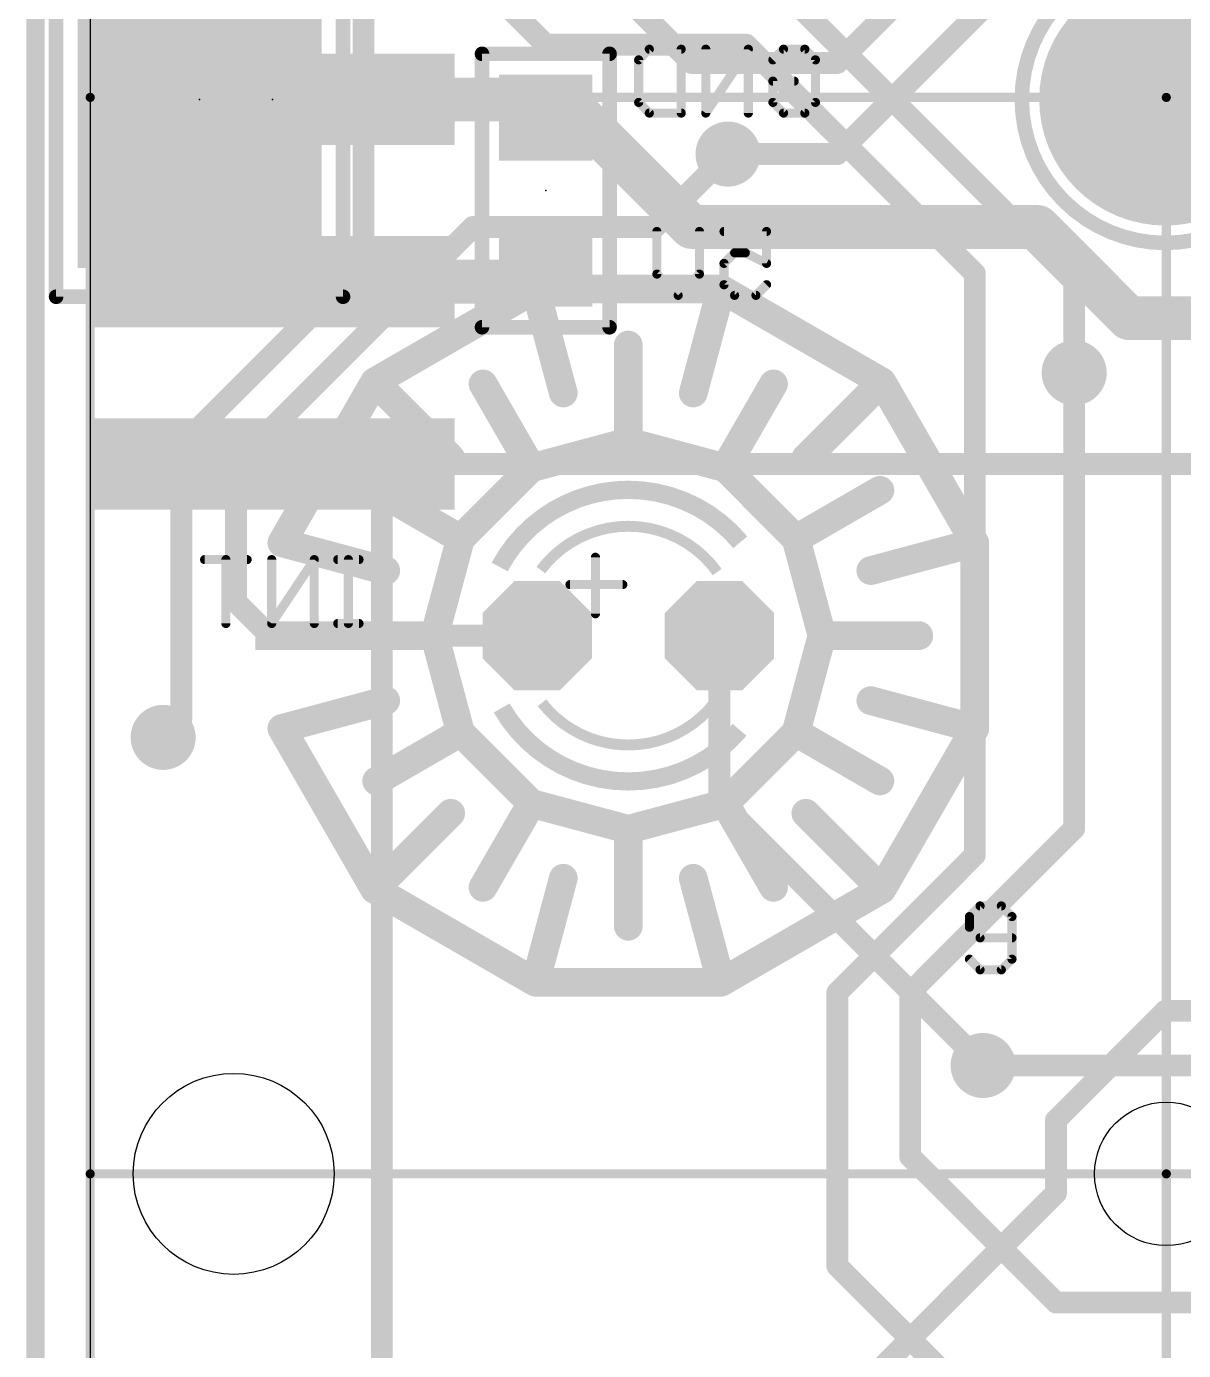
# Model space of a CAD drawing. Extents: x -30.9 to 30.6, y -30.5 to 30.5.
# Drawn here: x -30.86 to -14.73, y -17.43 to 1.02 of the extents above; entities that cross this region are included whole.
import ezdxf

# ---------------------------------------------------------------- set-up
doc = ezdxf.new("R2010")
doc.units = 0
for name, color, linetype in [('1', 12, 'CONTINUOUS'), ('16', 132, 'CONTINUOUS'), ('17', 110, 'CONTINUOUS'), ('18', 110, 'CONTINUOUS'), ('20', 53, 'CONTINUOUS'), ('21', 40, 'CONTINUOUS'), ('22', 6, 'CONTINUOUS'), ('23', 40, 'CONTINUOUS'), ('24', 6, 'CONTINUOUS'), ('49', 253, 'CONTINUOUS')]:
    doc.layers.add(name, color=color, linetype=linetype)

# ---------------------------------------------------------------- blocks, each defined once
blk = doc.blocks.new('RECT')
blk.add_solid([(-0.5, -0.5), (0.5, -0.5), (-0.5, 0.5), (0.5, 0.5)])
blk = doc.blocks.new('OCTAGONP')
at = {"const_width": 0.5}
blk.add_lwpolyline([(-0.25, -0.1036), (-0.25, 0.1036), (-0.1036, 0.25), (0.1036, 0.25), (0.25, 0.1036), (0.25, -0.1036), (0.1036, -0.25), (-0.1036, -0.25), (-0.25, -0.1036), (-0.25, 0.1036)], dxfattribs=at)
blk = doc.blocks.new('ROUNDP')
at = {"const_width": 0.5}
blk.add_lwpolyline([(0, -0.25, 1), (0, 0.25, 1), (0, -0.25)], format="xyb", dxfattribs=at)
blk = doc.blocks.new('ROUNDV')
at = {"const_width": 0.5}
blk.add_lwpolyline([(0, -0.25, 1), (0, 0.25, 1), (0, -0.25)], format="xyb", dxfattribs=at)

msp = doc.modelspace()

# ---------------------------------------------------------------- linework, layer by layer
at = {"layer": '1'}
for points, const_width in [([(-23.622, 0.762), (-28.194, 5.334)], 0.3048), ([(-26.162, -2.286), (-26.162, 2.286)], 0.3048), ([(-20.574, 1.778), (-16.256, -2.54)], 0.3048), ([(-23.622, 0.762), (-20.828, 0.762)], 0.3048), ([(-20.828, 0.762), (-17.642, -2.424)], 0.3048), ([(-22.098, -1.778), (-21.082, -0.762)], 0.3048), ([(-27.94, -5.08), (-24.638, -1.778)], 0.3048), ([(-24.638, -1.778), (-22.098, -1.778)], 0.3048), ([(-28.702, -4.826), (-26.162, -2.286)], 0.3048), ([(-17.642, -2.424), (-17.642, -7.462)], 0.3048), ([(-16.256, -2.54), (-16.256, -3.81)], 0.3048), ([(-23.7661, -2.6424), (-26.0075, -3.9365)], 0.4), ([(-23.3779, -4.0913), (-23.7661, -2.6424)], 0.4), ([(-21.1779, -2.6424), (-23.7661, -2.6424)], 0.4), ([(-21.5661, -4.0913), (-21.1779, -2.6424)], 0.4), ([(-18.9365, -3.9365), (-21.1779, -2.6424)], 0.4), ([(-22.472, -4.772), (-22.472, -3.422)], 0.4), ([(-16.256, -3.81), (-16.256, -10.16)], 0.3048), ([(-26.0075, -3.9365), (-27.3016, -6.1779)], 0.4), ([(-24.9469, -4.9971), (-26.0075, -3.9365)], 0.4), ([(-23.822, -5.1337), (-24.497, -3.9646)], 0.4), ([(-21.122, -5.1337), (-20.447, -3.9646)], 0.4), ([(-19.9971, -4.9971), (-18.9365, -3.9365)], 0.4), ([(-17.6424, -6.1779), (-18.9365, -3.9365)], 0.4), ([(-22.472, -4.772), (-23.822, -5.1337)], 0.4), ([(-21.122, -5.1337), (-22.472, -4.772)], 0.4), ([(-28.702, -8.636), (-28.702, -4.826)], 0.3048), ([(-27.94, -7.004), (-27.94, -5.08)], 0.3048), ([(-23.822, -5.1337), (-24.8103, -6.122)], 0.4), ([(-20.1337, -6.122), (-21.122, -5.1337)], 0.4), ([(-24.8103, -6.122), (-25.9794, -5.447)], 0.4), ([(-20.1337, -6.122), (-18.9646, -5.447)], 0.4), ([(-25.8527, -6.5661), (-27.3016, -6.1779)], 0.4), ([(-24.8103, -6.122), (-25.172, -7.472)], 0.4), ([(-19.772, -7.472), (-20.1337, -6.122)], 0.4), ([(-19.0913, -6.5661), (-17.6424, -6.1779)], 0.4), ([(-17.6424, -8.7661), (-17.6424, -6.1779)], 0.4), ([(-27.94, -7.004), (-27.472, -7.472)], 0.3048), ([(-27.472, -7.472), (-23.742, -7.472)], 0.3048), ([(-25.172, -7.472), (-27.422, -7.472)], 0.4), ([(-25.172, -7.472), (-24.8103, -8.822)], 0.4), ([(-20.1337, -8.822), (-19.772, -7.472)], 0.4), ([(-19.772, -7.472), (-18.422, -7.472)], 0.4), ([(-17.642, -7.462), (-17.642, -10.53)], 0.3048), ([(-25.8527, -8.3779), (-27.3016, -8.7661)], 0.4), ([(-19.0913, -8.3779), (-17.6424, -8.7661)], 0.4), ([(-28.702, -8.636), (-28.956, -8.89)], 0.3048), ([(-27.3016, -8.7661), (-26.0075, -11.0075)], 0.4), ([(-24.8103, -8.822), (-25.9794, -9.497)], 0.4), ([(-24.8103, -8.822), (-23.822, -9.8103)], 0.4), ([(-21.122, -9.8103), (-20.1337, -8.822)], 0.4), ([(-20.1337, -8.822), (-18.9646, -9.497)], 0.4), ([(-18.9365, -11.0075), (-17.6424, -8.7661)], 0.4), ([(-24.9469, -9.9469), (-26.0075, -11.0075)], 0.4), ([(-23.822, -9.8103), (-24.497, -10.9794)], 0.4), ([(-23.822, -9.8103), (-22.472, -10.172)], 0.4), ([(-22.472, -10.172), (-21.122, -9.8103)], 0.4), ([(-21.122, -9.8103), (-20.447, -10.9794)], 0.4), ([(-19.9971, -9.9469), (-18.9365, -11.0075)], 0.4), ([(-22.472, -10.172), (-22.472, -11.522)], 0.4), ([(-16.256, -10.16), (-18.542, -12.446)], 0.3048), ([(-17.642, -10.53), (-19.558, -12.446)], 0.3048), ([(-23.3779, -10.8527), (-23.7661, -12.3016)], 0.4), ([(-21.5661, -10.8527), (-21.1779, -12.3016)], 0.4), ([(-26.0075, -11.0075), (-23.7661, -12.3016)], 0.4), ([(-21.1779, -12.3016), (-18.9365, -11.0075)], 0.4), ([(-23.7661, -12.3016), (-21.1779, -12.3016)], 0.4), ([(-19.558, -12.446), (-19.558, -16.256)], 0.3048), ([(-18.542, -12.446), (-18.542, -14.732)], 0.3048), ([(-17.526, -13.462), (-13.97, -13.462)], 0.3048), ([(-18.542, -14.732), (-16.51, -16.764)], 0.3048), ([(-17.642, -18.172), (-19.558, -16.256)], 0.3048), ([(-16.51, -16.764), (-5.588, -16.764)], 0.3048)]:
    msp.add_lwpolyline(points, dxfattribs=dict(at, const_width=const_width))
for points, const_width in [([(-23.622, 0.8382, 1), (-23.622, 0.6858)], 0.1524), ([(-23.6759, 0.7081, 1), (-23.5681, 0.8159)], 0.1524), ([(-20.7741, 0.8159, 1), (-20.8819, 0.7081)], 0.1524), ([(-20.828, 0.6858, 1), (-20.828, 0.8382)], 0.1524), ([(-21.0281, -0.8159, 1), (-21.1359, -0.7081)], 0.1524), ([(-24.638, -1.7018, 1), (-24.638, -1.8542)], 0.1524), ([(-24.5841, -1.8319, 1), (-24.6919, -1.7241)], 0.1524), ([(-22.1519, -1.7241, 1), (-22.0441, -1.8319)], 0.1524), ([(-22.098, -1.8542, 1), (-22.098, -1.7018)], 0.1524), ([(-26.2382, -2.286, 1), (-26.0858, -2.286)], 0.1524), ([(-26.1081, -2.3399, 1), (-26.2159, -2.2321)], 0.1524), ([(-17.5658, -2.424, 1), (-17.7182, -2.424)], 0.1524), ([(-17.6959, -2.4779, 1), (-17.5881, -2.3701)], 0.1524), ([(-16.1798, -2.54, 1), (-16.3322, -2.54)], 0.1524), ([(-23.6695, -2.6165, 1), (-23.8627, -2.6683)], 0.2), ([(-23.7661, -2.5424, 1), (-23.7661, -2.7424)], 0.2), ([(-23.7161, -2.729, 1), (-23.8161, -2.5558)], 0.2), ([(-21.1279, -2.5558, 1), (-21.2279, -2.729)], 0.2), ([(-21.0813, -2.6683, 1), (-21.2745, -2.6165)], 0.2), ([(-21.1779, -2.7424, 1), (-21.1779, -2.5424)], 0.2), ([(-16.3099, -2.5939, 1), (-16.2021, -2.4861)], 0.1524), ([(-22.372, -3.422, 1), (-22.572, -3.422)], 0.2), ([(-16.1798, -3.81, 1), (-16.3322, -3.81)], 0.1524), ([(-25.9368, -3.8658, 1), (-26.0782, -4.0072)], 0.2), ([(-26.0575, -3.8499, 1), (-25.9575, -4.0231)], 0.2), ([(-25.9209, -3.9865, 1), (-26.0941, -3.8865)], 0.2), ([(-24.4104, -3.9146, 1), (-24.5836, -4.0146)], 0.2), ([(-20.3604, -4.0146, 1), (-20.5336, -3.9146)], 0.2), ([(-18.8499, -3.8865, 1), (-19.0231, -3.9865)], 0.2), ([(-18.8658, -4.0072, 1), (-19.0072, -3.8658)], 0.2), ([(-18.9865, -4.0231, 1), (-18.8865, -3.8499)], 0.2), ([(-16.3322, -3.81, 1), (-16.1798, -3.81)], 0.1524), ([(-23.4745, -4.1171, 1), (-23.2813, -4.0654)], 0.2), ([(-21.6627, -4.0654, 1), (-21.4695, -4.1171)], 0.2), ([(-22.4461, -4.6754, 1), (-22.4979, -4.8686)], 0.2), ([(-22.4461, -4.8686, 1), (-22.4979, -4.6754)], 0.2), ([(-28.6258, -4.826, 1), (-28.7782, -4.826)], 0.1524), ([(-28.7559, -4.7721, 1), (-28.6481, -4.8799)], 0.1524), ([(-22.572, -4.772, 1), (-22.372, -4.772)], 0.2), ([(-27.8638, -5.08, 1), (-28.0162, -5.08)], 0.1524), ([(-27.9939, -5.0261, 1), (-27.8861, -5.1339)], 0.1524), ([(-25.0176, -5.0678, 1), (-24.8762, -4.9264)], 0.2), ([(-23.8479, -5.0371, 1), (-23.7961, -5.2303)], 0.2), ([(-23.7513, -5.2044, 1), (-23.8927, -5.063)], 0.2), ([(-21.0513, -5.063, 1), (-21.1927, -5.2044)], 0.2), ([(-21.1479, -5.2303, 1), (-21.0961, -5.0371)], 0.2), ([(-20.0678, -4.9264, 1), (-19.9264, -5.0678)], 0.2), ([(-23.9086, -5.1837, 1), (-23.7354, -5.0837)], 0.2), ([(-21.2086, -5.0837, 1), (-21.0354, -5.1837)], 0.2), ([(-25.9294, -5.3604, 1), (-26.0294, -5.5336)], 0.2), ([(-18.9146, -5.5336, 1), (-19.0146, -5.3604)], 0.2), ([(-27.2757, -6.0813, 1), (-27.3275, -6.2745)], 0.2), ([(-27.3882, -6.1279, 1), (-27.215, -6.2279)], 0.2), ([(-24.881, -6.0513, 1), (-24.7396, -6.1927)], 0.2), ([(-24.7137, -6.1479, 1), (-24.9069, -6.0961)], 0.2), ([(-24.8603, -6.2086, 1), (-24.7603, -6.0354)], 0.2), ([(-20.0371, -6.0961, 1), (-20.2303, -6.1479)], 0.2), ([(-20.1837, -6.0354, 1), (-20.0837, -6.2086)], 0.2), ([(-20.2044, -6.1927, 1), (-20.063, -6.0513)], 0.2), ([(-17.5424, -6.1779, 1), (-17.7424, -6.1779)], 0.2), ([(-17.729, -6.2279, 1), (-17.5558, -6.1279)], 0.2), ([(-17.6165, -6.2745, 1), (-17.6683, -6.0813)], 0.2), ([(-25.8786, -6.6627, 1), (-25.8269, -6.4695)], 0.2), ([(-19.1171, -6.4695, 1), (-19.0654, -6.6627)], 0.2), ([(-27.8861, -6.9501, 1), (-27.9939, -7.0579)], 0.1524), ([(-28.0162, -7.004, 1), (-27.8638, -7.004)], 0.1524), ([(-27.472, -7.3958, 1), (-27.472, -7.5482)], 0.1524), ([(-27.422, -7.372, 1), (-27.422, -7.572)], 0.2), ([(-27.5259, -7.5259, 1), (-27.4181, -7.4181)], 0.1524), ([(-25.0754, -7.4461, 1), (-25.2686, -7.4979)], 0.2), ([(-25.2686, -7.4461, 1), (-25.0754, -7.4979)], 0.2), ([(-25.172, -7.572, 1), (-25.172, -7.372)], 0.2), ([(-23.742, -7.5482, 1), (-23.742, -7.3958)], 0.1524), ([(-19.772, -7.372, 1), (-19.772, -7.572)], 0.2), ([(-19.6754, -7.4979, 1), (-19.8686, -7.4461)], 0.2), ([(-19.8686, -7.4979, 1), (-19.6754, -7.4461)], 0.2), ([(-18.422, -7.572, 1), (-18.422, -7.372)], 0.2), ([(-17.5658, -7.462, 1), (-17.7182, -7.462)], 0.1524), ([(-17.7182, -7.462, 1), (-17.5658, -7.462)], 0.1524), ([(-25.8269, -8.4745, 1), (-25.8786, -8.2813)], 0.2), ([(-19.0654, -8.2813, 1), (-19.1171, -8.4745)], 0.2), ([(-28.6481, -8.6899, 1), (-28.7559, -8.5821)], 0.1524), ([(-28.7782, -8.636, 1), (-28.6258, -8.636)], 0.1524), ([(-27.215, -8.7161, 1), (-27.3882, -8.8161)], 0.2), ([(-27.3275, -8.6695, 1), (-27.2757, -8.8627)], 0.2), ([(-24.7396, -8.7513, 1), (-24.881, -8.8927)], 0.2), ([(-24.7603, -8.9086, 1), (-24.8603, -8.7354)], 0.2), ([(-20.0837, -8.7354, 1), (-20.1837, -8.9086)], 0.2), ([(-20.063, -8.8927, 1), (-20.2044, -8.7513)], 0.2), ([(-17.7424, -8.7661, 1), (-17.5424, -8.7661)], 0.2), ([(-17.5558, -8.8161, 1), (-17.729, -8.7161)], 0.2), ([(-17.6683, -8.8627, 1), (-17.6165, -8.6695)], 0.2), ([(-29.0099, -8.8361, 1), (-28.9021, -8.9439)], 0.1524), ([(-24.9069, -8.8479, 1), (-24.7137, -8.7961)], 0.2), ([(-20.2303, -8.7961, 1), (-20.0371, -8.8479)], 0.2), ([(-26.0294, -9.4104, 1), (-25.9294, -9.5836)], 0.2), ([(-19.0146, -9.5836, 1), (-18.9146, -9.4104)], 0.2), ([(-24.8762, -10.0176, 1), (-25.0176, -9.8762)], 0.2), ([(-23.7961, -9.7137, 1), (-23.8479, -9.9069)], 0.2), ([(-23.7354, -9.8603, 1), (-23.9086, -9.7603)], 0.2), ([(-23.8927, -9.881, 1), (-23.7513, -9.7396)], 0.2), ([(-21.0354, -9.7603, 1), (-21.2086, -9.8603)], 0.2), ([(-21.1927, -9.7396, 1), (-21.0513, -9.881)], 0.2), ([(-21.0961, -9.9069, 1), (-21.1479, -9.7137)], 0.2), ([(-19.9264, -9.8762, 1), (-20.0678, -10.0176)], 0.2), ([(-22.372, -10.172, 1), (-22.572, -10.172)], 0.2), ([(-22.4979, -10.0754, 1), (-22.4461, -10.2686)], 0.2), ([(-22.4979, -10.2686, 1), (-22.4461, -10.0754)], 0.2), ([(-16.3322, -10.16, 1), (-16.1798, -10.16)], 0.1524), ([(-16.2021, -10.2139, 1), (-16.3099, -10.1061)], 0.1524), ([(-17.7182, -10.53, 1), (-17.5658, -10.53)], 0.1524), ([(-17.5881, -10.5839, 1), (-17.6959, -10.4761)], 0.1524), ([(-23.2813, -10.8786, 1), (-23.4745, -10.8269)], 0.2), ([(-21.4695, -10.8269, 1), (-21.6627, -10.8786)], 0.2), ([(-25.9575, -10.9209, 1), (-26.0575, -11.0941)], 0.2), ([(-26.0782, -10.9368, 1), (-25.9368, -11.0782)], 0.2), ([(-26.0941, -11.0575, 1), (-25.9209, -10.9575)], 0.2), ([(-24.5836, -10.9294, 1), (-24.4104, -11.0294)], 0.2), ([(-20.5336, -11.0294, 1), (-20.3604, -10.9294)], 0.2), ([(-19.0231, -10.9575, 1), (-18.8499, -11.0575)], 0.2), ([(-19.0072, -11.0782, 1), (-18.8658, -10.9368)], 0.2), ([(-18.8865, -11.0941, 1), (-18.9865, -10.9209)], 0.2), ([(-22.572, -11.522, 1), (-22.372, -11.522)], 0.2), ([(-23.7661, -12.2016, 1), (-23.7661, -12.4016)], 0.2), ([(-23.8627, -12.2757, 1), (-23.6695, -12.3275)], 0.2), ([(-23.8161, -12.3882, 1), (-23.7161, -12.215)], 0.2), ([(-21.2279, -12.215, 1), (-21.1279, -12.3882)], 0.2), ([(-21.2745, -12.3275, 1), (-21.0813, -12.2757)], 0.2), ([(-21.1779, -12.4016, 1), (-21.1779, -12.2016)], 0.2), ([(-19.4818, -12.446, 1), (-19.6342, -12.446)], 0.1524), ([(-19.6119, -12.3921, 1), (-19.5041, -12.4999)], 0.1524), ([(-18.4658, -12.446, 1), (-18.6182, -12.446)], 0.1524), ([(-18.5959, -12.3921, 1), (-18.4881, -12.4999)], 0.1524), ([(-17.526, -13.3858, 1), (-17.526, -13.5382)], 0.1524), ([(-18.4881, -14.6781, 1), (-18.5959, -14.7859)], 0.1524), ([(-18.6182, -14.732, 1), (-18.4658, -14.732)], 0.1524), ([(-19.5041, -16.2021, 1), (-19.6119, -16.3099)], 0.1524), ([(-19.6342, -16.256, 1), (-19.4818, -16.256)], 0.1524), ([(-16.51, -16.6878, 1), (-16.51, -16.8402)], 0.1524), ([(-16.5639, -16.8179, 1), (-16.4561, -16.7101)], 0.1524)]:
    msp.add_lwpolyline(points, format="xyb", dxfattribs=dict(at, const_width=const_width))
at = {"layer": '16'}
for points, const_width in [([(-30.734, 30.226), (-30.734, -30.226)], 0.254), ([(-19.558, 0.508), (-15.24, 4.826)], 0.3048), ([(-16.002, 2.794), (-19.558, -0.762)], 0.3048), ([(-23.622, 2.54), (-21.59, 0.508)], 0.3048), ([(-21.59, 0.508), (-19.558, 0.508)], 0.3048), ([(-27.432, 0), (-23.622, 0)], 0.6096), ([(-23.622, -0.254), (-23.622, 0)], 0.6096), ([(-23.368, 0), (-21.59, -1.778)], 0.6096), ([(-23.622, 0), (-23.368, 0)], 0.3048), ([(-19.558, -0.762), (-21.082, -0.762)], 0.3048), ([(-21.59, -1.778), (-16.764, -1.778)], 0.6096), ([(-16.764, -1.778), (-15.494, -3.048)], 0.6096), ([(-23.876, -2.54), (-23.876, -2.286)], 0.6096), ([(-27.432, -2.54), (-23.876, -2.54)], 0.6096), ([(-15.494, -3.048), (-13.716, -3.048)], 0.6096), ([(-28.702, -8.636), (-28.702, -5.08)], 0.3048), ([(-28.702, -5.08), (-27.432, -5.08)], 0.3048), ([(-27.432, -5.08), (-25.908, -5.08)], 0.3048), ([(-25.908, -5.08), (-13.716, -5.08)], 0.3048), ([(-25.908, -26.162), (-25.908, -5.08)], 0.3048), ([(-23.876, -7.338), (-23.742, -7.472)], 0.3048), ([(-21.202, -7.472), (-21.202, -9.772)], 0.3048), ([(-28.956, -8.89), (-28.702, -8.636)], 0.3048), ([(-21.202, -9.772), (-17.526, -13.448)], 0.3048), ([(-14.986, -12.7), (-16.51, -14.224)], 0.3048), ([(-14.478, -12.7), (-14.986, -12.7)], 0.3048), ([(-17.526, -13.448), (-17.526, -13.462)], 0.3048), ([(-16.51, -14.224), (-16.51, -15.24)], 0.3048), ([(-16.51, -15.24), (-23.742, -22.472)], 0.3048)]:
    msp.add_lwpolyline(points, dxfattribs=dict(at, const_width=const_width))
for points, const_width in [([(-21.59, 0.5842, 1), (-21.59, 0.4318)], 0.1524), ([(-21.6439, 0.4541, 1), (-21.5361, 0.5619)], 0.1524), ([(-19.6119, 0.5619, 1), (-19.5041, 0.4541)], 0.1524), ([(-19.558, 0.4318, 1), (-19.558, 0.5842)], 0.1524), ([(-27.432, 0.1524, 1), (-27.432, -0.1524)], 0.3048), ([(-23.4696, 0, 1), (-23.7744, 0)], 0.3048), ([(-23.622, -0.1524, 1), (-23.622, 0.1524)], 0.3048), ([(-23.2602, 0.1078, 1), (-23.4758, -0.1078)], 0.3048), ([(-23.622, 0.0762, 1), (-23.622, -0.0762)], 0.1524), ([(-23.368, -0.0762, 1), (-23.368, 0.0762)], 0.1524), ([(-23.7744, -0.254, 1), (-23.4696, -0.254)], 0.3048), ([(-21.082, -0.6858, 1), (-21.082, -0.8382)], 0.1524), ([(-19.6119, -0.7081, 1), (-19.5041, -0.8159)], 0.1524), ([(-19.558, -0.8382, 1), (-19.558, -0.6858)], 0.1524), ([(-21.59, -1.6256, 1), (-21.59, -1.9304)], 0.3048), ([(-16.6562, -1.6702, 1), (-16.8718, -1.8858)], 0.3048), ([(-16.764, -1.9304, 1), (-16.764, -1.6256)], 0.3048), ([(-21.6978, -1.8858, 1), (-21.4822, -1.6702)], 0.3048), ([(-23.7236, -2.286, 1), (-24.0284, -2.286)], 0.3048), ([(-27.432, -2.3876, 1), (-27.432, -2.6924)], 0.3048), ([(-24.0284, -2.54, 1), (-23.7236, -2.54)], 0.3048), ([(-23.876, -2.6924, 1), (-23.876, -2.3876)], 0.3048), ([(-15.494, -2.8956, 1), (-15.494, -3.2004)], 0.3048), ([(-15.6018, -3.1558, 1), (-15.3862, -2.9402)], 0.3048), ([(-28.6258, -5.08, 1), (-28.7782, -5.08)], 0.1524), ([(-28.702, -5.0038, 1), (-28.702, -5.1562)], 0.1524), ([(-27.432, -5.0038, 1), (-27.432, -5.1562)], 0.1524), ([(-27.432, -5.1562, 1), (-27.432, -5.0038)], 0.1524), ([(-25.908, -5.0038, 1), (-25.908, -5.1562)], 0.1524), ([(-25.8318, -5.08, 1), (-25.9842, -5.08)], 0.1524), ([(-25.908, -5.1562, 1), (-25.908, -5.0038)], 0.1524), ([(-23.8221, -7.2841, 1), (-23.9299, -7.3919)], 0.1524), ([(-23.7959, -7.5259, 1), (-23.6881, -7.4181)], 0.1524), ([(-21.1258, -7.472, 1), (-21.2782, -7.472)], 0.1524), ([(-28.6481, -8.6899, 1), (-28.7559, -8.5821)], 0.1524), ([(-28.7782, -8.636, 1), (-28.6258, -8.636)], 0.1524), ([(-29.0099, -8.8361, 1), (-28.9021, -8.9439)], 0.1524), ([(-21.1481, -9.7181, 1), (-21.2559, -9.8259)], 0.1524), ([(-21.2782, -9.772, 1), (-21.1258, -9.772)], 0.1524), ([(-14.986, -12.6238, 1), (-14.986, -12.7762)], 0.1524), ([(-14.9321, -12.7539, 1), (-15.0399, -12.6461)], 0.1524), ([(-17.4498, -13.448, 1), (-17.6022, -13.448)], 0.1524), ([(-17.6022, -13.462, 1), (-17.4498, -13.462)], 0.1524), ([(-17.5799, -13.5019, 1), (-17.4721, -13.3941)], 0.1524), ([(-16.4338, -14.224, 1), (-16.5862, -14.224)], 0.1524), ([(-16.5639, -14.1701, 1), (-16.4561, -14.2779)], 0.1524), ([(-16.4561, -15.2939, 1), (-16.5639, -15.1861)], 0.1524), ([(-16.5862, -15.24, 1), (-16.4338, -15.24)], 0.1524)]:
    msp.add_lwpolyline(points, format="xyb", dxfattribs=dict(at, const_width=const_width))
at = {"layer": '20'}
msp.add_line((-29.972, 30.028), (-29.972, -29.972), dxfattribs=at)
for centre, radius in [((-27.972, -14.972), 1.4), ((-14.972, -14.972), 1)]:
    msp.add_circle(centre, radius, dxfattribs=at)
at = {"layer": '21'}
for points, const_width in [([(-30.448, -2.75), (-30.448, 2.75)], 0.2032), ([(-26.448, 2.75), (-26.448, -2.75)], 0.2032), ([(-26.448, -2.75), (-30.448, -2.75)], 0.2032), ([(-22.9292, -7.1672), (-22.9292, -6.3798)], 0.127), ([(-23.2848, -6.7608), (-22.5482, -6.7608)], 0.127), ([(-17.5682, -11.2387), (-17.7165, -11.387)], 0.127), ([(-17.2716, -11.2387), (-17.5682, -11.2387)], 0.127), ([(-17.1233, -11.387), (-17.2716, -11.2387)], 0.127), ([(-17.7165, -11.387), (-17.7165, -11.5353)], 0.127), ([(-17.1233, -11.9802), (-17.1233, -11.387)], 0.127), ([(-17.7165, -11.5353), (-17.5682, -11.6836)], 0.127), ([(-17.5682, -11.6836), (-17.1233, -11.6836)], 0.127), ([(-17.7165, -11.9802), (-17.5682, -12.1285)], 0.127), ([(-17.2716, -12.1285), (-17.1233, -11.9802)], 0.127), ([(-17.5682, -12.1285), (-17.2716, -12.1285)], 0.127)]:
    msp.add_lwpolyline(points, dxfattribs=dict(at, const_width=const_width))
for points, const_width in [([(-14.986, -2, 1), (-14.986, 2, 1), (-14.986, -2)], 0.2032), ([(-30.448, -2.6992, 1), (-30.448, -2.8008)], 0.1016), ([(-30.4988, -2.75, 1), (-30.3972, -2.75)], 0.1016), ([(-26.4988, -2.75, 1), (-26.3972, -2.75)], 0.1016), ([(-26.448, -2.8008, 1), (-26.448, -2.6992)], 0.1016), ([(-22.472, -5.44, 0.277), (-24.2649, -6.5158)], 0.254), ([(-20.911, -6.1711, 0.2226), (-22.472, -5.44)], 0.254), ([(-22.472, -5.948, 0.2361), (-23.6912, -6.5576)], 0.1524), ([(-21.2319, -6.5862, 0.2422), (-22.472, -5.948)], 0.1524), ([(-22.8975, -6.3798, 1), (-22.961, -6.3798)], 0.0635), ([(-23.2848, -6.7291, 1), (-23.2848, -6.7926)], 0.0635), ([(-22.5482, -6.7926, 1), (-22.5482, -6.7291)], 0.0635), ([(-22.961, -7.1672, 1), (-22.8975, -7.1672)], 0.0635), ([(-24.2363, -8.4802, 0.2691), (-22.472, -9.504)], 0.254), ([(-23.675, -8.4076, 0.2315), (-22.472, -8.996)], 0.1524), ([(-22.472, -8.996, 0.2315), (-21.269, -8.4076)], 0.1524), ([(-22.472, -9.504, 0.2206), (-20.9208, -8.7846)], 0.254), ([(-17.5682, -11.207, 1), (-17.5682, -11.2705)], 0.0635), ([(-17.5458, -11.2612, 1), (-17.5907, -11.2163)], 0.0635), ([(-17.2492, -11.2163, 1), (-17.2941, -11.2612)], 0.0635), ([(-17.2716, -11.2705, 1), (-17.2716, -11.207)], 0.0635), ([(-17.739, -11.3646, 1), (-17.694, -11.4095)], 0.0635), ([(-17.6848, -11.387, 1), (-17.7482, -11.387)], 0.0635), ([(-17.0916, -11.387, 1), (-17.1551, -11.387)], 0.0635), ([(-17.1458, -11.4095, 1), (-17.1009, -11.3646)], 0.0635), ([(-17.694, -11.5129, 1), (-17.739, -11.5578)], 0.0635), ([(-17.7482, -11.5353, 1), (-17.6848, -11.5353)], 0.0635), ([(-17.5682, -11.6519, 1), (-17.5682, -11.7154)], 0.0635), ([(-17.1233, -11.7154, 1), (-17.1233, -11.6519)], 0.0635), ([(-17.5907, -11.7061, 1), (-17.5458, -11.6612)], 0.0635), ([(-17.694, -11.9578, 1), (-17.739, -12.0027)], 0.0635), ([(-17.1551, -11.9802, 1), (-17.0916, -11.9802)], 0.0635), ([(-17.1009, -12.0027, 1), (-17.1458, -11.9578)], 0.0635), ([(-17.5682, -12.0968, 1), (-17.5682, -12.1603)], 0.0635), ([(-17.5907, -12.151, 1), (-17.5458, -12.106)], 0.0635), ([(-17.2941, -12.106, 1), (-17.2492, -12.151)], 0.0635), ([(-17.2716, -12.1603, 1), (-17.2716, -12.0968)], 0.0635)]:
    msp.add_lwpolyline(points, format="xyb", dxfattribs=dict(at, const_width=const_width))
at = {"layer": '22'}
for points, const_width in [([(-22.3272, 0.551), (-22.1789, 0.6993)], 0.127), ([(-22.1789, 0.6993), (-21.734, 0.6993)], 0.127), ([(-21.734, 0.6993), (-21.734, -0.1905)], 0.127), ([(-20.7985, 0.6993), (-21.3916, -0.1905)], 0.127), ([(-21.3916, -0.1905), (-21.3916, 0.6993)], 0.127), ([(-20.7985, -0.1905), (-20.7985, 0.6993)], 0.127), ([(-20.4561, 0.551), (-20.3078, 0.6993)], 0.127), ([(-20.3078, 0.6993), (-20.0112, 0.6993)], 0.127), ([(-20.0112, 0.6993), (-19.8629, 0.551)], 0.127), ([(-24.511, 0.635), (-24.511, -3.175)], 0.2032), ([(-22.733, 0.635), (-24.511, 0.635)], 0.2032), ([(-22.733, -3.175), (-22.733, 0.635)], 0.2032), ([(-22.3272, -0.0422), (-22.3272, 0.551)], 0.127), ([(-19.8629, 0.551), (-19.8629, -0.0422)], 0.127), ([(-20.4561, -0.0422), (-20.4561, 0.2544)], 0.127), ([(-20.4561, 0.2544), (-20.1595, 0.2544)], 0.127), ([(-22.1789, -0.1905), (-22.3272, -0.0422)], 0.127), ([(-20.3078, -0.1905), (-20.4561, -0.0422)], 0.127), ([(-19.8629, -0.0422), (-20.0112, -0.1905)], 0.127), ([(-21.734, -0.1905), (-22.1789, -0.1905)], 0.127), ([(-20.0112, -0.1905), (-20.3078, -0.1905)], 0.127), ([(-22.0732, -2.4339), (-22.0732, -1.8407)], 0.127), ([(-21.48, -1.8407), (-21.48, -2.4339)], 0.127), ([(-21.1376, -1.8407), (-20.5445, -1.8407)], 0.127), ([(-20.5445, -1.8407), (-20.5445, -2.2856)], 0.127), ([(-20.9893, -2.1373), (-21.1376, -2.2856)], 0.127), ([(-20.841, -2.1373), (-20.9893, -2.1373)], 0.127), ([(-20.5445, -2.2856), (-20.841, -2.1373)], 0.127), ([(-21.7766, -2.7305), (-22.0732, -2.4339)], 0.127), ([(-21.48, -2.4339), (-21.7766, -2.7305)], 0.127), ([(-21.1376, -2.2856), (-21.1376, -2.5822)], 0.127), ([(-21.1376, -2.5822), (-20.9893, -2.7305)], 0.127), ([(-20.6928, -2.7305), (-20.5445, -2.5822)], 0.127), ([(-20.9893, -2.7305), (-20.6928, -2.7305)], 0.127), ([(-24.511, -3.175), (-22.733, -3.175)], 0.2032), ([(-27.7847, -6.4127), (-28.3779, -6.4127)], 0.127), ([(-28.0813, -7.3025), (-28.0813, -6.4127)], 0.127), ([(-26.8492, -6.4127), (-27.4424, -7.3025)], 0.127), ([(-27.4424, -7.3025), (-27.4424, -6.4127)], 0.127), ([(-26.8492, -7.3025), (-26.8492, -6.4127)], 0.127), ([(-26.2255, -6.4127), (-26.5221, -6.4127)], 0.127), ([(-26.3738, -7.3025), (-26.3738, -6.4127)], 0.127), ([(-26.2255, -7.3025), (-26.5221, -7.3025)], 0.127)]:
    msp.add_lwpolyline(points, dxfattribs=dict(at, const_width=const_width))
for points, const_width in [([(-22.1789, 0.731, 1), (-22.1789, 0.6675)], 0.0635), ([(-22.1564, 0.6768, 1), (-22.2013, 0.7217)], 0.0635), ([(-21.7022, 0.6993, 1), (-21.7657, 0.6993)], 0.0635), ([(-21.734, 0.6675, 1), (-21.734, 0.731)], 0.0635), ([(-21.3599, 0.6993, 1), (-21.4234, 0.6993)], 0.0635), ([(-20.7667, 0.6993, 1), (-20.8302, 0.6993)], 0.0635), ([(-20.772, 0.6816, 1), (-20.8249, 0.7169)], 0.0635), ([(-20.3078, 0.731, 1), (-20.3078, 0.6675)], 0.0635), ([(-20.2854, 0.6768, 1), (-20.3303, 0.7217)], 0.0635), ([(-19.9888, 0.7217, 1), (-20.0337, 0.6768)], 0.0635), ([(-20.0112, 0.6675, 1), (-20.0112, 0.731)], 0.0635), ([(-24.4602, 0.635, 1), (-24.5618, 0.635)], 0.1016), ([(-24.511, 0.6858, 1), (-24.511, 0.5842)], 0.1016), ([(-22.6822, 0.635, 1), (-22.7838, 0.635)], 0.1016), ([(-22.733, 0.5842, 1), (-22.733, 0.6858)], 0.1016), ([(-22.2954, 0.551, 1), (-22.3589, 0.551)], 0.0635), ([(-22.3496, 0.5734, 1), (-22.3047, 0.5285)], 0.0635), ([(-20.4786, 0.5734, 1), (-20.4337, 0.5285)], 0.0635), ([(-19.8312, 0.551, 1), (-19.8947, 0.551)], 0.0635), ([(-19.8854, 0.5285, 1), (-19.8405, 0.5734)], 0.0635), ([(-20.4244, 0.2544, 1), (-20.4879, 0.2544)], 0.0635), ([(-20.4561, 0.2861, 1), (-20.4561, 0.2226)], 0.0635), ([(-20.1595, 0.2226, 1), (-20.1595, 0.2861)], 0.0635), ([(-22.3047, -0.0198, 1), (-22.3496, -0.0647)], 0.0635), ([(-20.4337, -0.0198, 1), (-20.4786, -0.0647)], 0.0635), ([(-19.8405, -0.0647, 1), (-19.8854, -0.0198)], 0.0635), ([(-22.3589, -0.0422, 1), (-22.2954, -0.0422)], 0.0635), ([(-22.1789, -0.1588, 1), (-22.1789, -0.2223)], 0.0635), ([(-22.2013, -0.213, 1), (-22.1564, -0.168)], 0.0635), ([(-21.7657, -0.1905, 1), (-21.7022, -0.1905)], 0.0635), ([(-21.734, -0.2223, 1), (-21.734, -0.1588)], 0.0635), ([(-21.4181, -0.1729, 1), (-21.3652, -0.2081)], 0.0635), ([(-21.4234, -0.1905, 1), (-21.3599, -0.1905)], 0.0635), ([(-20.8302, -0.1905, 1), (-20.7667, -0.1905)], 0.0635), ([(-20.4879, -0.0422, 1), (-20.4244, -0.0422)], 0.0635), ([(-20.3078, -0.1588, 1), (-20.3078, -0.2223)], 0.0635), ([(-20.3303, -0.213, 1), (-20.2854, -0.168)], 0.0635), ([(-20.0337, -0.168, 1), (-19.9888, -0.213)], 0.0635), ([(-20.0112, -0.2223, 1), (-20.0112, -0.1588)], 0.0635), ([(-19.8947, -0.0422, 1), (-19.8312, -0.0422)], 0.0635), ([(-22.0414, -1.8407, 1), (-22.1049, -1.8407)], 0.0635), ([(-21.4482, -1.8407, 1), (-21.5117, -1.8407)], 0.0635), ([(-21.1376, -1.809, 1), (-21.1376, -1.8725)], 0.0635), ([(-20.5127, -1.8407, 1), (-20.5762, -1.8407)], 0.0635), ([(-20.5445, -1.8725, 1), (-20.5445, -1.809)], 0.0635), ([(-20.9893, -2.1056, 1), (-20.9893, -2.1691)], 0.0635), ([(-20.9669, -2.1598, 1), (-21.0118, -2.1149)], 0.0635), ([(-20.8268, -2.1089, 1), (-20.8552, -2.1657)], 0.0635), ([(-20.841, -2.1691, 1), (-20.841, -2.1056)], 0.0635), ([(-22.0507, -2.4115, 1), (-22.0956, -2.4564)], 0.0635), ([(-21.4575, -2.4564, 1), (-21.5024, -2.4115)], 0.0635), ([(-21.1059, -2.2856, 1), (-21.1694, -2.2856)], 0.0635), ([(-21.1601, -2.2632, 1), (-21.1152, -2.3081)], 0.0635), ([(-20.5762, -2.2856, 1), (-20.5127, -2.2856)], 0.0635), ([(-20.5587, -2.314, 1), (-20.5303, -2.2572)], 0.0635), ([(-22.1049, -2.4339, 1), (-22.0414, -2.4339)], 0.0635), ([(-21.5117, -2.4339, 1), (-21.4482, -2.4339)], 0.0635), ([(-21.1694, -2.5822, 1), (-21.1059, -2.5822)], 0.0635), ([(-21.1152, -2.5598, 1), (-21.1601, -2.6047)], 0.0635), ([(-20.522, -2.6047, 1), (-20.5669, -2.5598)], 0.0635), ([(-21.799, -2.708, 1), (-21.7541, -2.753)], 0.0635), ([(-21.799, -2.753, 1), (-21.7541, -2.708)], 0.0635), ([(-20.9893, -2.6987, 1), (-20.9893, -2.7623)], 0.0635), ([(-21.0118, -2.753, 1), (-20.9669, -2.708)], 0.0635), ([(-20.7152, -2.708, 1), (-20.6703, -2.753)], 0.0635), ([(-20.6928, -2.7623, 1), (-20.6928, -2.6987)], 0.0635), ([(-24.511, -3.1242, 1), (-24.511, -3.2258)], 0.1016), ([(-24.5618, -3.175, 1), (-24.4602, -3.175)], 0.1016), ([(-22.7838, -3.175, 1), (-22.6822, -3.175)], 0.1016), ([(-22.733, -3.2258, 1), (-22.733, -3.1242)], 0.1016), ([(-28.3779, -6.381, 1), (-28.3779, -6.4445)], 0.0635), ([(-28.0495, -6.4127, 1), (-28.113, -6.4127)], 0.0635), ([(-27.7847, -6.4445, 1), (-27.7847, -6.381)], 0.0635), ([(-27.4106, -6.4127, 1), (-27.4741, -6.4127)], 0.0635), ([(-26.8174, -6.4127, 1), (-26.8809, -6.4127)], 0.0635), ([(-26.8228, -6.4304, 1), (-26.8756, -6.3951)], 0.0635), ([(-26.5221, -6.381, 1), (-26.5221, -6.4445)], 0.0635), ([(-26.342, -6.4127, 1), (-26.4055, -6.4127)], 0.0635), ([(-26.2255, -6.4445, 1), (-26.2255, -6.381)], 0.0635), ([(-28.113, -7.3025, 1), (-28.0495, -7.3025)], 0.0635), ([(-27.4688, -7.2849, 1), (-27.4159, -7.3201)], 0.0635), ([(-27.4741, -7.3025, 1), (-27.4106, -7.3025)], 0.0635), ([(-26.8809, -7.3025, 1), (-26.8174, -7.3025)], 0.0635), ([(-26.5221, -7.2708, 1), (-26.5221, -7.3342)], 0.0635), ([(-26.4055, -7.3025, 1), (-26.342, -7.3025)], 0.0635), ([(-26.2255, -7.3342, 1), (-26.2255, -7.2708)], 0.0635)]:
    msp.add_lwpolyline(points, format="xyb", dxfattribs=dict(at, const_width=const_width))
at = {"layer": '23'}
for p in [(-28.448, 0), (-14.986, 0)]:
    msp.add_point(p, dxfattribs=at)
at = {"layer": '24'}
for p in [(-27.432, 0), (-23.622, -1.27)]:
    msp.add_point(p, dxfattribs=at)
at = {"layer": '49', "const_width": 0.127}
for points in [[(-29.972, 0.028), (-29.972, 15.028)], [(-14.972, 15.028), (-14.972, 0.028)], [(-29.972, -14.972), (-29.972, 0.028)], [(-29.972, 0.028), (-14.972, 0.028)], [(-14.972, 0.028), (0.028, 0.028)], [(-14.972, 0.028), (-14.972, -14.972)], [(-29.972, -29.972), (-29.972, -14.972)], [(-29.972, -14.972), (-14.972, -14.972)], [(-14.972, -14.972), (0.028, -14.972)], [(-14.972, -14.972), (-14.972, -29.972)]]:
    msp.add_lwpolyline(points, dxfattribs=at)
at = {"layer": '49', "const_width": 0.0635}
for points in [[(-29.9403, 0.028, 1), (-30.0038, 0.028)], [(-29.972, 0.0597, 1), (-29.972, -0.0037)], [(-30.0038, 0.028, 1), (-29.9403, 0.028)], [(-14.972, 0.0597, 1), (-14.972, -0.0037)], [(-14.9403, 0.028, 1), (-15.0038, 0.028)], [(-15.0038, 0.028, 1), (-14.9403, 0.028)], [(-14.972, -0.0037, 1), (-14.972, 0.0597)], [(-29.9403, -14.972, 1), (-30.0038, -14.972)], [(-29.972, -14.9403, 1), (-29.972, -15.0038)], [(-30.0038, -14.972, 1), (-29.9403, -14.972)], [(-14.972, -14.9403, 1), (-14.972, -15.0038)], [(-14.9403, -14.972, 1), (-15.0038, -14.972)], [(-15.0038, -14.972, 1), (-14.9403, -14.972)], [(-14.972, -15.0038, 1), (-14.972, -14.9403)]]:
    msp.add_lwpolyline(points, format="xyb", dxfattribs=at)

# ---------------------------------------------------------------- block references
at = {"layer": '1'}
for p, xscale, yscale, rotation in [((-28.448, 0), 4.7, 3.4, 90), ((-17.642, -7.462), 2, 0.4, 270), ((-27.472, -7.472), 0.4, 0.4, 180)]:
    msp.add_blockref('RECT', p, dxfattribs=dict(at, xscale=xscale, yscale=yscale, rotation=rotation))
at = {"layer": '16', "xscale": 5.08, "yscale": 1.27}
for p in [(-27.432, 0), (-27.432, -2.54), (-27.432, -5.08)]:
    msp.add_blockref('RECT', p, dxfattribs=at)
at = {"layer": '16', "xscale": 1.2, "yscale": 1.3, "rotation": 270}
for p in [(-23.622, -0.254), (-23.622, -2.286)]:
    msp.add_blockref('RECT', p, dxfattribs=at)
at = {"layer": '17'}
for name, p, xscale, yscale in [('ROUNDP', (-14.986, 0), 3.516, 3.516), ('ROUNDP', (-14.986, 0), 3.516, 3.516), ('OCTAGONP', (-23.742, -7.472), 1.524, 1.524), ('OCTAGONP', (-23.742, -7.472), 1.524, 1.524), ('OCTAGONP', (-21.202, -7.472), 1.524, 1.524), ('OCTAGONP', (-21.202, -7.472), 1.524, 1.524)]:
    msp.add_blockref(name, p, dxfattribs=dict(at, xscale=xscale, yscale=yscale))
at = {"layer": '18', "xscale": 0.9064, "yscale": 0.9064}
for p in [(-21.082, -0.762), (-21.082, -0.762), (-16.256, -3.81), (-16.256, -3.81), (-28.956, -8.89), (-28.956, -8.89), (-17.526, -13.462), (-17.526, -13.462)]:
    msp.add_blockref('ROUNDV', p, dxfattribs=at)

doc.saveas('drawing.dxf')
